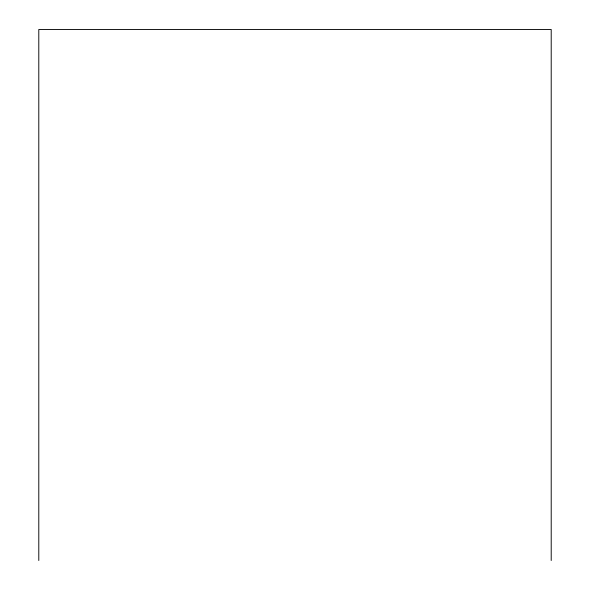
<?xml version="1.0" encoding="UTF-8"?>
<svg xmlns="http://www.w3.org/2000/svg" width="590" height="590" viewBox="0 0 590 590"><rect width="100%" height="100%" fill="white"/><g stroke="black" fill="none" stroke-linecap="round" stroke-linejoin="round"><path stroke-width="0.89" d="M551.207 560.5L551.207 29.5L38.793 29.5L38.793 560.5"/></g></svg>
